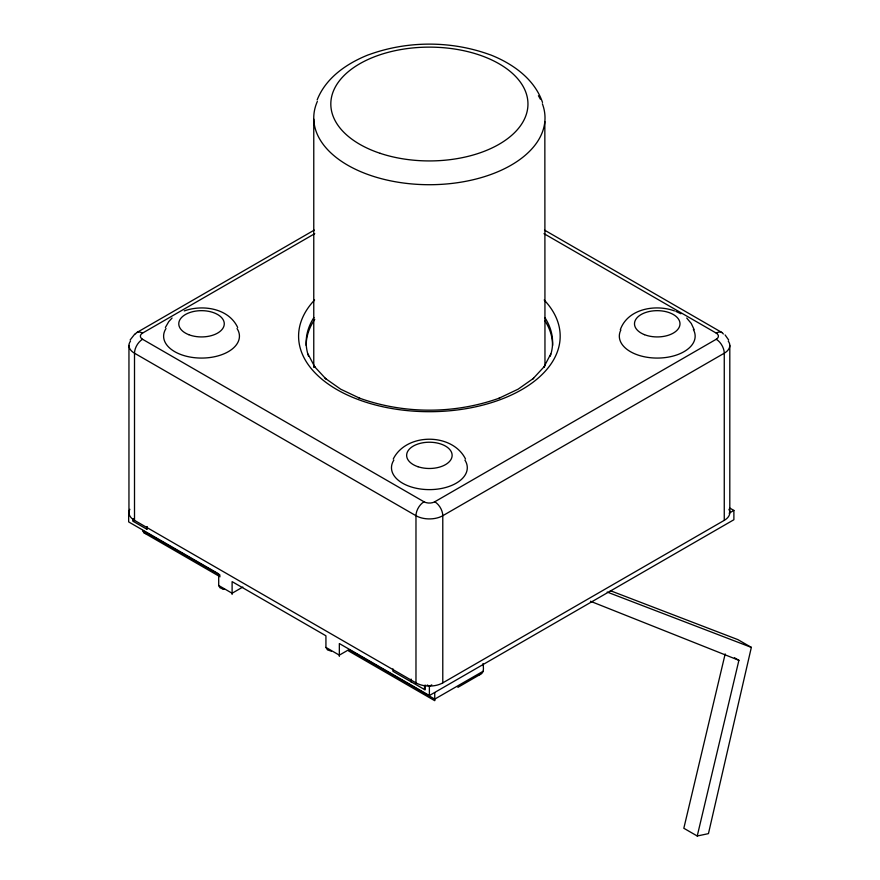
<?xml version="1.0" encoding="UTF-8"?>
<svg xmlns="http://www.w3.org/2000/svg" width="880" height="880" viewBox="0 0 880 880"><rect width="100%" height="100%" fill="white"/><g stroke="black" fill="none" stroke-linecap="round" stroke-linejoin="round"><path stroke-width="1.32" d="M128.953 512.622L128.953 345.466M133.507 521.51L133.507 518.958M146.905 529.254L146.916 526.691L146.905 529.254L132.924 521.169L132.924 518.738M313.764 367.422L313.775 119.174M411.136 679.239L411.136 681.802L411.136 679.36M424.534 689.535L424.534 685.707M729.806 345.466L729.806 512.622M478.005 674.993C483.648 674.124 484 670.703 482.999 663.52M482.999 671.33L434.742 699.116L348.964 649.594L339.339 655.149L325.93 647.405L325.93 635.8L232.111 581.636L232.111 594.462M610.368 590.689L737.935 639.639L751.344 647.383L708.444 833.635L697.235 836L683.826 828.267L725.175 653.917M697.235 836L738.903 660.319L734.426 657.745M620.312 329.692C627.792 308.627 655.633 303.985 674.487 310.915M130.108 339.999L134.926 333.894M165.385 327.47L168.784 321.574L172.062 318.043M317.152 99.935C325.82 77.825 346.687 63.558 367.917 55L369.435 54.494C407.803 40.667 450.956 40.667 489.335 54.494L490.842 55C512.875 63.8 534.567 79.035 542.509 102.432M393.25 459.03C406.318 432.619 452.441 432.619 465.52 459.03M550.748 354.035L543.708 367.433L544.357 366.476L532.851 378.906L533.676 378.224L518.078 389.202L499.07 398.211L499.741 397.98C454.707 414.227 404.063 414.227 359.029 397.98L359.7 398.211L340.692 389.202L325.094 378.224L325.908 378.906L314.413 366.476L315.062 367.433L308.022 354.035M136.862 332.519L314.259 230.098M135.41 333.982A11.374 6.567 60 0 1 142.549 333.091L314.754 233.662M242.814 587.059L232.111 593.241L218.702 585.497L218.702 573.892L128.656 521.906L128.656 512.622M142.549 333.091A7.579 4.378 0 0 0 142.549 339.273L424.017 501.787A7.579 4.378 0 0 0 434.742 501.787L716.221 339.273A7.579 4.378 0 0 0 716.221 333.091L544.005 233.662M427.251 685.014L429.385 686.235L431.761 684.871M729.124 513.183L733.887 510.433L733.887 519.728L429.385 695.53L339.339 643.544L339.339 656.37M129.855 509.3A18.953 10.945 0 0 0 134.508 520.355L415.976 682.869A18.953 10.945 0 0 0 442.783 682.869L724.262 520.355A18.953 10.945 0 0 0 728.915 509.3M457.886 687.357L480.579 674.234M184.283 310.915C202.598 304.315 228.668 308.187 237.666 327.47M224.796 589.358L223.223 589.16M331.342 651.2L327.481 649.88L325.93 647.405M147.334 534.127L143.957 532.785L142.549 530.497L220.11 575.19M223.08 589.127L219.934 587.73L218.702 585.541M607.189 592.064L751.344 647.383M590.458 601.26L738.903 660.319M675.84 311.355L680.911 313.764M544.5 230.098L721.908 332.519M729.619 507.98L733.887 510.433M220.088 576.774L144.144 532.928M434.742 700.689L348.964 651.167M725.076 334.906L728.662 339.999M686.708 318.043L691.284 323.488L694.177 329.692M544.841 121.616L544.973 365.992M724.262 520.355L724.262 353.21A18.953 10.945 0 0 0 728.255 341.121M442.783 682.869L442.783 515.713A11.374 6.567 60 0 0 434.742 501.787M434.742 692.67L434.742 700.337M429.385 686.235L429.385 695.53M425.117 684.992L425.117 689.876L392.953 671.297L392.953 668.866M415.976 682.869L415.976 515.713A11.374 6.567 -60 0 1 424.017 501.787M348.964 649.594L348.964 650.815M134.508 520.355L134.508 353.21A18.953 10.945 0 0 1 130.515 341.121M542.366 103.763A115.632 66.759 0 0 1 427.317 184.701A115.632 66.759 0 0 1 317.35 101.442M538.428 95.744A115.632 66.759 0 0 1 540.331 99.143M716.221 339.273A11.374 6.567 60 0 1 724.262 353.21L442.783 515.713A18.953 10.945 0 0 1 415.976 515.713L134.508 353.21A11.374 6.567 -60 0 1 142.549 339.273M306.174 345.466A123.211 71.137 0 0 1 314.743 319.407M544.764 320.518A123.211 71.137 0 0 1 552.596 345.466M716.221 333.091A11.374 6.567 -60 0 1 723.36 333.982M237.05 328.537A37.906 21.89 0 0 1 201.531 358.072A37.906 21.89 0 0 1 166.001 328.537M464.904 460.086A37.906 21.89 0 0 1 429.385 489.621A37.906 21.89 0 0 1 393.866 460.086M693.363 329.538A37.906 21.89 0 0 1 657.668 358.072A37.906 21.89 0 0 1 620.862 330.011M544.83 317.515A123.211 71.137 0 0 1 550.22 356.246M308.539 356.246A123.211 71.137 0 0 1 313.94 317.515M544.181 299.992A130.79 75.515 0 0 1 429.385 411.697A130.79 75.515 0 0 1 314.589 299.992M380.105 153.307A98.571 56.903 0 0 0 527.956 104.027A98.571 56.903 0 0 0 380.105 54.747A98.571 56.903 0 0 0 380.105 153.307M188.771 334.675A22.748 13.134 0 0 0 224.213 324.742A22.748 13.134 0 0 0 191.587 311.982A22.748 13.134 0 0 0 188.771 334.675M418.011 466.73A22.748 13.134 0 0 0 452.133 455.356A22.748 13.134 0 0 0 418.011 443.982A22.748 13.134 0 0 0 418.011 466.73M644.49 334.675A22.748 13.134 0 0 0 679.932 324.742A22.748 13.134 0 0 0 647.306 311.982A22.748 13.134 0 0 0 644.49 334.675"/></g></svg>
